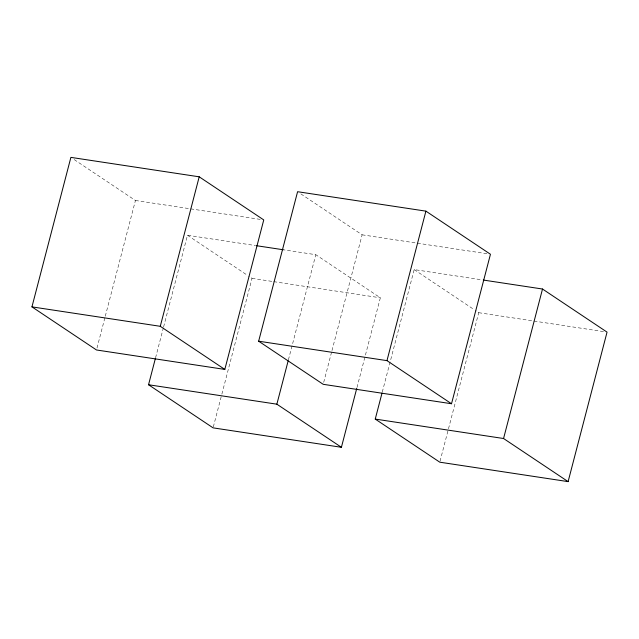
<?xml version="1.0" encoding="UTF-8"?>
<svg xmlns="http://www.w3.org/2000/svg" width="639" height="639" viewBox="0 0 639 639"><rect width="100%" height="100%" fill="white"/><g stroke="black" fill="none" stroke-linecap="round" stroke-linejoin="round"><path stroke-width="0.48" stroke-dasharray="3.19 2.4" d="M96.992 348.047L105.036 317.184M105.283 316.225L135.436 200.486L73.373 159.031M155.581 357.744L163.368 327.847M163.616 326.88L187.483 235.256L255.592 245.568M213.338 426.892L221.629 395.07M221.877 394.103L252.03 278.364L248.715 276.152M288.421 359.813L315.802 254.689L283.229 249.753M323.693 382.386L331.737 351.522M331.984 350.555L362.137 234.817L300.074 193.369M356.985 387.498L380.349 297.798L315.802 254.689M382.282 392.074L414.184 269.586L482.293 279.898M440.039 461.222L478.731 312.695L475.416 310.49M135.436 200.486L189.719 208.705M190.71 208.857L260.792 219.473M362.137 234.817L416.428 243.044M417.411 243.187L487.493 253.803M252.03 278.364L272.757 281.503M273.74 281.655L380.349 297.798M478.731 312.695L604.087 331.681M414.184 269.586L474.593 309.931M187.483 235.256L247.892 275.601"/><path stroke-width="0.96" d="M31.95 306.872L70.889 157.378L199.208 176.811L263.755 219.92L224.816 369.414L96.489 349.98L31.95 306.872L160.269 326.305L224.816 369.414M160.269 326.305L199.208 176.811M356.73 388.456L341.41 447.292L213.091 427.858L148.544 384.75L155.325 358.703M258.651 341.202L297.59 191.708L425.909 211.142L490.456 254.25L451.517 403.744L323.198 384.311L258.651 341.202L386.97 360.636L451.517 403.744M341.41 447.292L276.863 404.183L288.173 360.779M386.97 360.636L425.909 211.142M483.284 280.05L542.511 289.02L607.05 332.128L568.111 481.622L439.792 462.189L375.245 419.08L382.026 393.041M568.111 481.622L503.564 438.514L542.511 289.02M256.582 245.719L283.229 249.753M148.544 384.75L276.863 404.183M375.245 419.08L503.564 438.514"/></g></svg>
